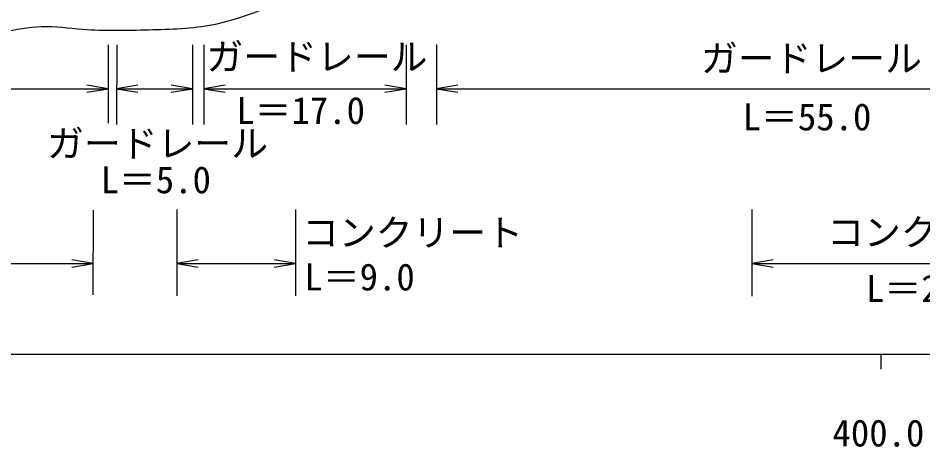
# Model space of a CAD drawing. Units: millimetres, scale not verified. Extents: x 40000 to 680000, y 20000 to 380000.
# Drawn here: x 409466 to 470863, y 198715 to 227824 of the extents above; entities that cross this region are included whole.
import ezdxf
from ezdxf.enums import TextEntityAlignment as Align

# ---------------------------------------------------------------- set-up
doc = ezdxf.new("R2010")
doc.units = ezdxf.units.MM
doc.header["$LTSCALE"] = 1000
for name, color, linetype, lineweight in [('M-BGD', 7, 'Continuous', 25), ('M-STR-STR3', 7, 'Continuous', 25), ('M-TTL-BAND', 7, 'Continuous', 25)]:
    doc.layers.add(name, color=color, linetype=linetype, lineweight=lineweight)
doc.styles.add('ＭＳ ゴシック', font='')
doc.styles.get('ＭＳ ゴシック').set_extended_font_data('MS Gothic')

# ---------------------------------------------------------------- blocks, each defined once
blk = doc.blocks.new('open_arrow')
at = {"color": 0, "linetype": 'Continuous', "lineweight": -2}
blk.add_lwpolyline([(7.5, 1.25), (0, 0), (7.5, -1.25)], dxfattribs=at)

msp = doc.modelspace()

# ---------------------------------------------------------------- linework, layer by layer
at = {"layer": 'M-BGD'}
msp.add_open_spline([(406095, 226206), (406875, 226433), (407655, 226659), (408449, 226852), (409304, 227060), (410175, 227228), (411049, 227252), (411976, 227278), (412905, 227141), (413834, 227068), (415329, 226950), (416822, 226998), (418327, 227037), (419805, 227075), (421294, 227104), (422727, 227391), (424517, 227749), (426221, 228509), (427959, 229129), (430239, 229943), (432579, 230516), (434883, 231222), (436011, 231568), (437130, 231945), (438252, 232314), (439609, 232761), (440968, 233196), (442342, 233586), (442572, 233651), (442802, 233715), (443034, 233770), (443266, 233824), (443500, 233868), (443734, 233913), (443968, 233958), (444202, 234003), (444438, 234038), (445406, 234180), (446399, 234140), (447367, 234279), (447887, 234354), (448400, 234481), (448913, 234603), (450299, 234931), (451689, 235227), (453052, 235626), (454138, 235944), (455207, 236328), (456252, 236764), (457708, 237372), (459119, 238081), (460499, 238842), (461879, 239602), (463229, 240413), (464561, 241257), (466972, 242784), (469326, 244417), (471639, 246058), (472804, 246884), (473958, 247712), (475193, 248489), (475712, 248815), (476246, 249133), (476824, 249274), (477298, 249389), (477802, 249385), (478301, 249381), (479506, 249372), (480686, 249358), (481871, 249320), (483670, 249261), (485479, 249144), (487287, 249027)], degree=3, knots=[0, 0, 0, 0, 1, 1, 1, 2, 2, 2, 3, 3, 3, 4, 4, 4, 5, 5, 5, 6, 6, 6, 7, 7, 7, 8, 8, 8, 9, 9, 9, 10, 10, 10, 11, 11, 11, 12, 12, 12, 13, 13, 13, 14, 14, 14, 15, 15, 15, 16, 16, 16, 17, 17, 17, 18, 18, 18, 19, 19, 19, 20, 20, 20, 21, 21, 21, 22, 22, 22, 23, 23, 23, 24, 24, 24, 24], dxfattribs=at)
at = {"layer": 'M-STR-STR3'}
for p, q in [((415580, 226005), (415572, 220681)), ((416158, 226005), (416150, 220599)), ((421302, 226005), (421302, 220599)), ((422065, 226005), (422065, 220599)), ((435801, 226005), (435801, 220599)), ((437857, 226024), (437857, 220599)), ((381155, 223028), (415576, 223028)), ((416154, 223028), (421302, 223028)), ((422065, 223028), (435801, 223028)), ((437857, 223028), (488871, 223028)), ((414555, 214790), (414547, 209048)), ((420237, 214838), (420237, 208969)), ((428290, 214838), (428290, 208969)), ((459255, 214823), (459255, 208958)), ((385957, 211164), (414550, 211164)), ((420237, 211164), (428290, 211164)), ((459255, 211164), (485221, 211164))]:
    msp.add_line(p, q, dxfattribs=at)
at = {"layer": 'M-TTL-BAND'}
for p, q in [((40000, 205000), (579000, 205000)), ((468000, 205000), (468000, 204000))]:
    msp.add_line(p, q, dxfattribs=at)

# ---------------------------------------------------------------- block references
at = {"layer": 'M-STR-STR3', "xscale": 193, "yscale": 193, "rotation": 180}
for p in [(415576, 223028), (421302, 223028), (435801, 223028), (414550, 211164), (428290, 211164)]:
    msp.add_blockref('open_arrow', p, dxfattribs=at)
at = {"layer": 'M-STR-STR3', "xscale": 193, "yscale": 193}
for p in [(416154, 223028), (422065, 223028), (437857, 223028), (420237, 211164), (459255, 211164)]:
    msp.add_blockref('open_arrow', p, dxfattribs=at)

# ---------------------------------------------------------------- texts
at = {"layer": 'M-STR-STR3', "style": 'ＭＳ ゴシック'}
for s, p in [('ガードレール', (422245, 223736)), ('ガードレール', (455800, 223627)), ('L＝17.0', (424268, 220090)), ('L＝55.0', (458630, 219656)), ('ガードレール', (411425, 217848)), ('L＝5.0', (415062, 215383)), ('コンクリート', (428731, 211796)), ('コンクリート', (464364, 211819)), ('L＝9.0', (428894, 208787)), ('L＝28.0', (467005, 208000))]:
    msp.add_text(s, height=1833, dxfattribs=at).set_placement(p, align=Align.BOTTOM_LEFT)
at = {"layer": 'M-TTL-BAND', "style": 'ＭＳ ゴシック'}
msp.add_text('400.0', height=1833, dxfattribs=at).set_placement((467844, 198195), align=Align.BOTTOM_CENTER)

doc.saveas('drawing.dxf')
